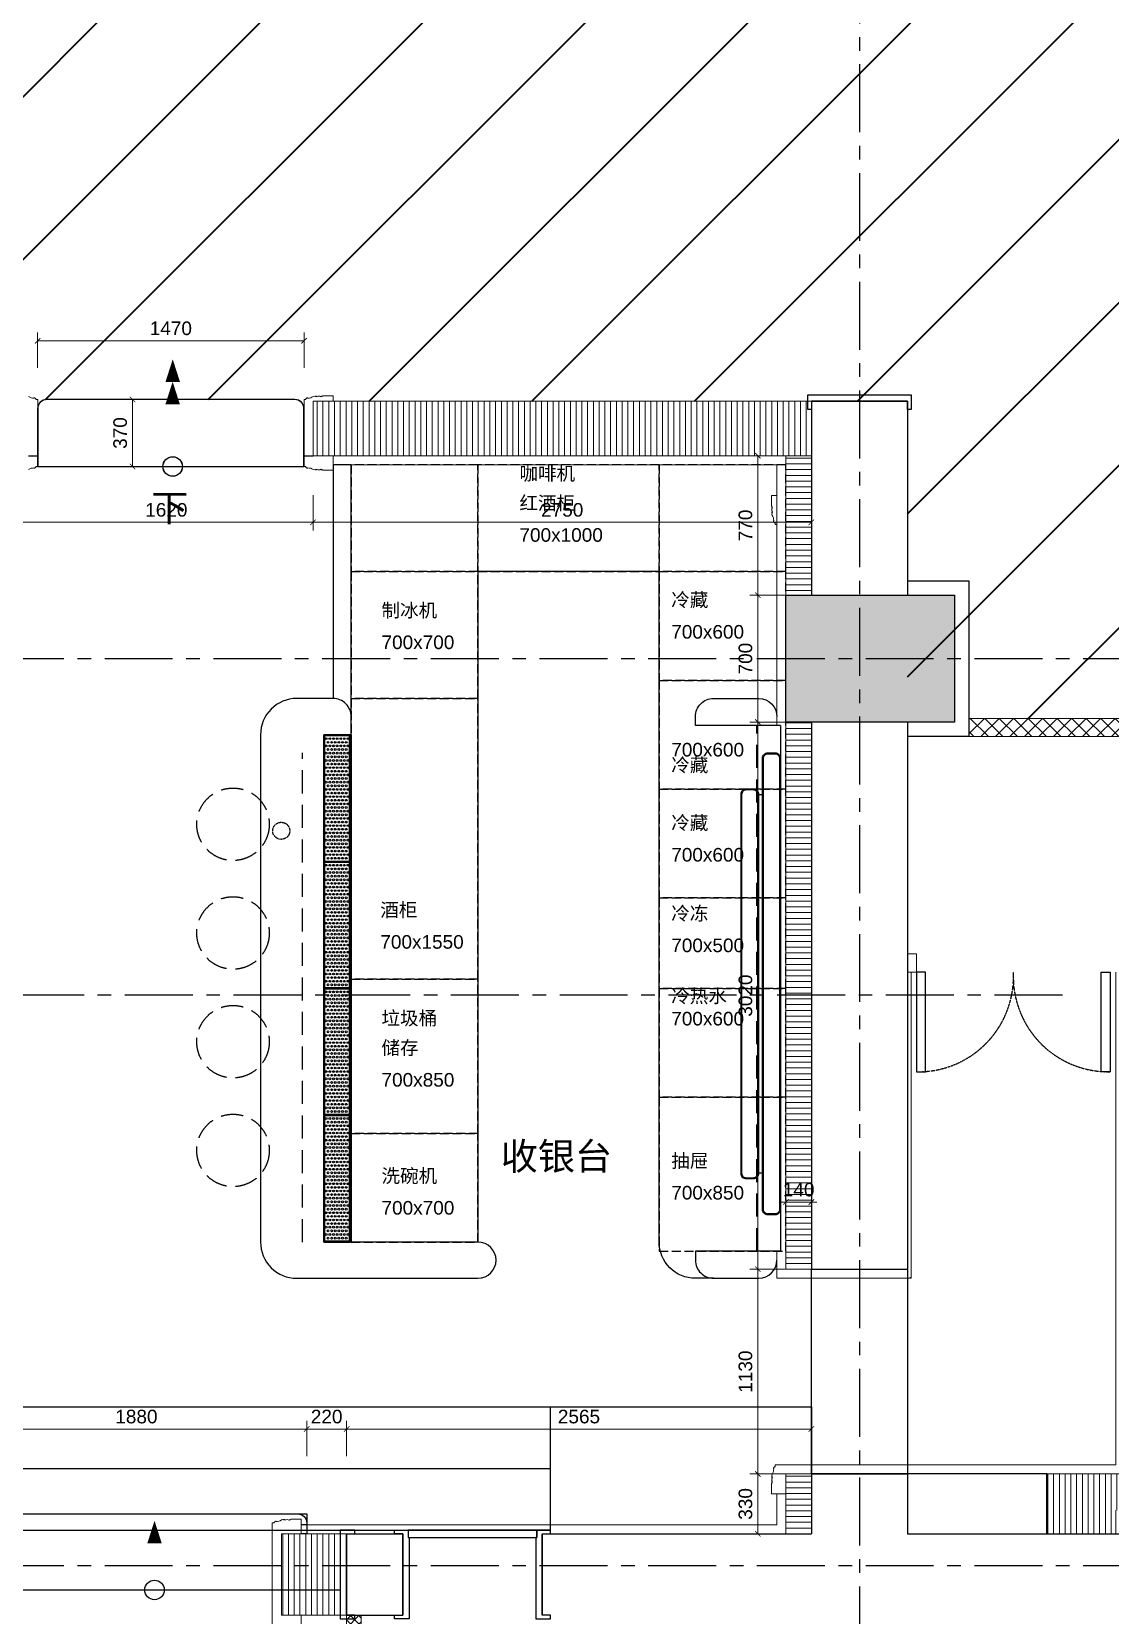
# Model space of a CAD drawing. Header units: millimetres. Extents: x -6033 to 120673, y -4970 to 90533.
# Drawn here: x 61797 to 67750, y 65940 to 74680 of the extents above; entities that cross this region are included whole.
import ezdxf

# ---------------------------------------------------------------- set-up
doc = ezdxf.new("R2010")
doc.units = ezdxf.units.MM
for name, pattern in [('I-AR$0$CENTER', [2, 1.25, -0.25, 0.25, -0.25]), ('I-PLAN$0$ACAD_ISO02W100', [15, 12, -3]), ('I-PLAN$0$CENTER', [2, 1.25, -0.25, 0.25, -0.25]), ('I-PLAN$0$DASH', [0.35, 0.25, -0.1]), ('I-PLAN$0$DASHED', [19.05, 12.7, -6.35]), ('I-PLAN$0$HIDDEN2', [0.1875, 0.125, -0.0625])]:
    doc.linetypes.add(name, pattern=pattern)
doc.layers.get('DefPoints').update_dxf_attribs({"color": 250})
for name, color, linetype in [('0-建-楼梯', 1, 'Continuous'), ('A-stairs', 2, 'Continuous'), ('D-BASE-WALL', 4, 'Continuous'), ('I-AR$0$A-LOL061W1', 252, 'Continuous'), ('I-AR$0$D-BASE-INTWALL', 1, 'Continuous'), ('I-AR$0$D-BASE-WALL', 4, 'Continuous'), ('I-AR$0$I-stairs', 2, 'Continuous'), ('I-AR$0$I—平面—装饰面层线', 4, 'Continuous'), ('I-AR$0$I—平面—装饰面层线a', 4, 'Continuous'), ('I-PLAN$0$0-建-楼梯', 1, 'Continuous'), ('I-PLAN$0$A-stairs', 2, 'Continuous'), ('I-PLAN$0$FURN', 1, 'Continuous'), ('I-PLAN$0$I-GRID', 252, 'I-PLAN$0$CENTER'), ('I-PLAN$0$I-PL-FURN', 1, 'I-PLAN$0$DASH'), ('I-PLAN$0$I-PL-IDS-MILL', 40, 'Continuous'), ('I-PLAN$0$I-PL-LIGHT', 1, 'I-PLAN$0$HIDDEN2'), ('I-PLAN$0$ID-TEXT-HEADING-3', 3, 'Continuous'), ('I-PLAN$0$I—平面—门', 1, 'Continuous'), ('I-PLAN$0$L-ELEV-MARK', 253, 'Continuous'), ('L-ELEV-MARK', 253, 'Continuous')]:
    doc.layers.add(name, color=color, linetype=linetype)
for name, color, linetype, lineweight in [('_ACM-A-ANNO-DIMS', 2, 'Continuous', 18), ('I-AR$0$GZET_COL_GRID_1-200_轴线', 8, 'I-AR$0$CENTER', 25), ('I-AR$0$I-SCOPE', 252, 'Continuous', 35), ('I-PLAN$0$_ACM-A-WALL-HACH', 251, 'Continuous', 9), ('I-PLAN$0$I-PL-WALL-FHINISH', 73, 'Continuous', 13), ('I-PLAN$0$I-WALL', 6, 'Continuous', 13)]:
    doc.layers.add(name, color=color, linetype=linetype, lineweight=lineweight)
doc.styles.add('_ACM-G-NOTES', font='arial.ttf')
doc.styles.add('I-PLAN$0$Arial', font='ARIALUNI.ttf')
doc.dimstyles.new('_ACM-DIM-A_30', dxfattribs={"dimscale": 30, "dimtxt": 2.5, "dimasz": 1, "dimexe": 1.5, "dimexo": 1, "dimgap": 1, "dimtad": 1, "dimdec": 0, "dimrnd": 5, "dimzin": 1, "dimdsep": 46, "dimtxsty": '_ACM-G-NOTES', "dimblk": 'ARCHTICK', "dimcen": 2.5, "dimclrd": 256, "dimclre": 256, "dimclrt": 256, "dimadec": 3, "dimazin": 0, "dimtfac": 1, "dimtdec": 0, "dimtix": 1, "dimtmove": 0, "dimatfit": 3, "dimldrblk": 'DOTSMALL', "dimfxl": 5, "dimfxlon": 1, "dimlwd": 18, "dimlwe": 18, "dimarcsym": 0})

# ---------------------------------------------------------------- blocks, each defined once
blk = doc.blocks.new('I-AR$0$海龙_1211170131')
at = {"layer": 'I-AR$0$GZET_COL_GRID_1-200_轴线', "ltscale": 300}
for p, q in [((66140, 86275), (66140, 59995)), ((-2225, 70995), (116415, 70995)), ((-2225, 65990), (116415, 65990))]:
    blk.add_line(p, q, dxfattribs=at)
blk = doc.blocks.new('*U336')
for points in [[(-1125, 470), (-1170, 470), (-1170, 490), (-1095, 490), (-1095, 450), (-1090, 450), (-1090, 0), (-1170, 0), (-1170, 20), (-1125, 20), (-1125, 470)], [(-355, 470), (-310, 470), (-310, 490), (-385, 490), (-385, 450), (-390, 450), (-390, 0), (-310, 0), (-310, 20), (-355, 20), (-355, 470)]]:
    blk.add_lwpolyline(points)
at = {"color": 1}
blk.add_lwpolyline([(-1095, 450), (-385, 450), (-385, 490), (-1095, 490)], close=True, dxfattribs=at)
blk = doc.blocks.new('I-AR')
at = {"layer": 'I-AR$0$A-LOL061W1'}
blk.add_hatch(color=256, dxfattribs=at).paths.add_polyline_path([(66630, 70870), (66890, 70870), (66890, 71570), (66630, 71570), (66100, 71570), (65960, 71570), (65960, 70870), (66100, 70870)])
at = {"layer": 'I-AR$0$I-SCOPE'}
h = blk.add_hatch(dxfattribs=at)
h.set_pattern_fill('ANSI31', color=256, scale=200)
h.paths.add_polyline_path([(63300, 72640), (66630, 72640), (66630, 70889.4), (90600, 70890), (90600, 66390), (96650, 66390), (96650, 24876.4), (18340, 24876.4), (18340, 66390), (48090, 66390), (48090, 72640), (51400, 72640), (51400, 72649.9), (52869.5, 72649.9), (52869.5, 72640), (55240, 72640), (55240, 72790), (59460, 72790), (59460, 72640), (61830.5, 72640), (61830.5, 72649.9), (63300, 72649.9)], flags=16)
h.paths.add_polyline_path([(7330, 0), (7330, -1770), (11180, -1770), (11180, 0), (18450, 0), (18450, 2900), (27550, 2900), (27550, 18090), (37037.3, 18090), (37037.3, 17350), (96200, 17350), (96200, 18120), (114640, 18120), (114640, 84500), (0, 84500), (0, 0)])
at = {"layer": 'I-AR$0$D-BASE-INTWALL'}
blk.add_lwpolyline([(66630, 71650), (66970, 71650), (66970, 70790), (66630, 70790)], dxfattribs=at)
at = {"layer": 'I-AR$0$D-BASE-WALL'}
for p, q in [((66100, 72640), (66100, 71570)), ((66100, 72640), (66630, 72640)), ((66630, 72640), (66630, 71570)), ((66100, 71570), (66630, 71570)), ((66100, 70870), (66100, 67850)), ((66630, 70870), (66100, 70870)), ((66630, 70870), (66630, 67850)), ((66100, 67850), (66630, 67850)), ((66100, 66720), (66630, 66720)), ((66100, 66720), (66100, 66390)), ((67400, 66720), (66630, 66720)), ((66630, 66720), (66630, 66390)), ((67400, 66390), (67400, 66720)), ((63535, 66390), (63845, 66390)), ((63535, 66390), (63535, 65940)), ((63845, 66390), (63845, 65940)), ((64615, 66390), (66100, 66390)), ((64615, 66390), (64615, 65940)), ((66630, 66390), (96120, 66390)), ((63535, 65940), (63845, 65940))]:
    blk.add_line(p, q, dxfattribs=at)
for points in [[(66100, 70870), (65960, 70870), (65960, 71570), (66100, 71570)], [(66630, 71570), (66890, 71570), (66890, 70870), (66630, 70870)]]:
    blk.add_lwpolyline(points, dxfattribs=at)
at = {"layer": 'I-AR$0$I-stairs'}
for p, q in [((48630, 67090), (66100, 67090)), ((64660, 66390), (64660, 67090)), ((61525, 66750), (64660, 66750)), ((61525, 66410), (64660, 66410)), ((61642.5, 66080), (63500, 66080))]:
    blk.add_line(p, q, dxfattribs=at)
blk.add_lwpolyline([(66100, 67090), (66100, 66720)], dxfattribs=at)
at = {"layer": 'I-AR$0$I—平面—装饰面层线'}
blk.add_lwpolyline([(63535, 66390), (63580, 66390), (63580, 66410), (63500, 66410), (63500, 65920), (63580, 65920), (63580, 65940), (63535, 65940), (63535, 66390)], dxfattribs=at)
at = {"layer": 'I-AR$0$I—平面—装饰面层线a'}
blk.add_lwpolyline([(66100, 72640), (66100, 72595), (66080, 72595), (66080, 72675), (66650, 72675), (66650, 72595), (66630, 72595), (66630, 72640), (66100, 72640)], dxfattribs=at)
at = {"layer": 'I-AR$0$GZET_COL_GRID_1-200_轴线'}
blk.add_blockref('I-AR$0$海龙_1211170131', (225, 225), dxfattribs=at)
at = {"layer": 'I-AR$0$I—平面—装饰面层线a'}
blk.add_blockref('*U336', (64970, 65920), dxfattribs=at)
blk = doc.blocks.new('*U518')
at = {"layer": 'I-PLAN$0$I-PL-WALL-FHINISH'}
for points in [[(0, 50), (0, -30), (57, -30, -0.37825), (61.8, -27, 0.623496), (66.5, -25, 0.284819), (90.4, -25, 0.636149), (97.5, -27, 0.282378), (109.8, -26.5, -0.186128), (138.1, -17.9, 0.824383), (144, -16.9), (146.4, -16.9, -0.262247), (150, -13.9), (150, -9.9), (160, -9.9), (160, 559.9), (150, 559.9), (150, 563.9, -0.262247), (146.4, 566.9), (144, 566.9, 0.824383), (138.1, 567.9, -0.186128), (109.8, 576.5, 0.282378), (97.5, 577, 0.636149), (90.4, 575, 0.284819), (66.5, 575, 0.623496), (61.8, 577, -0.37825), (57, 580), (0, 580), (0, 500)], [(1789.5, 50), (1789.5, -30), (1732.5, -30, 0.37825), (1727.7, -27, -0.623496), (1723, -25, -0.284819), (1699.1, -25, -0.636149), (1692, -27, -0.282378), (1679.7, -26.5, 0.186128), (1651.4, -17.9, -0.824383), (1645.5, -16.9), (1643.1, -16.9, 0.262247), (1639.5, -13.9), (1639.5, -9.9), (1629.5, -9.9), (1629.5, 559.9), (1639.5, 559.9), (1639.5, 563.9, 0.262247), (1643.1, 566.9), (1645.5, 566.9, -0.824383), (1651.4, 567.9, 0.186128), (1679.7, 576.5, -0.282378), (1692, 577, -0.636149), (1699.1, 575, -0.284819), (1723, 575, -0.623496), (1727.7, 577, 0.37825), (1732.5, 580), (1789.5, 580), (1789.5, 500)]]:
    blk.add_lwpolyline(points, format="xyb", dxfattribs=at)
blk = doc.blocks.new('I-PLAN$0$K_68')
at = {"color": 8}
for centre in [(-10, -5), (-10, -25), (-10, -45), (-10, -65), (-10, -85), (10, -15), (10, -35), (10, -55), (10, -75), (-10, -105), (-10, -125), (10, -95), (10, -115)]:
    blk.add_circle(centre, 5, dxfattribs=at)
blk = doc.blocks.new('I-PLAN$0$K_69')
for p in [(-320, 0), (-280, 0), (-240, 0), (-200, 0), (-160, 0), (-120, 0), (-80, 0), (-40, 0), (0, 0), (40, 0), (80, 0), (120, 0), (160, 0), (200, 0), (240, 0), (280, 0), (320, 0)]:
    blk.add_blockref('I-PLAN$0$K_68', p)
blk = doc.blocks.new('I-PLAN')
at = {"layer": 'I-PLAN$0$_ACM-A-WALL-HACH'}
h = blk.add_hatch(dxfattribs=at)
h.set_pattern_fill('ANSI31', color=256, scale=10, angle=45)
h.paths.add_polyline_path([(66100, 72340), (63350, 72340), (63350, 72640), (66100, 72640)])
h = blk.add_hatch(dxfattribs=at)
h.set_pattern_fill('ANSI31', color=256, scale=10, angle=135)
h.paths.add_polyline_path([(65960, 71570), (66100, 71570), (66100, 72340), (65960, 72340)])
h = blk.add_hatch(dxfattribs=at)
h.set_pattern_fill('多孔材料', color=256, scale=20, pattern_type=2)
h.set_pattern_definition([(45, (136296.48, -6509.47), (-40.00004, 40.00004), []), (135, (136296.48, -6509.47), (-40.00004, -40.00004), [])])
h.paths.add_polyline_path([(85280, 70890), (85280, 70790), (66970, 70790), (66970, 70890)])
h = blk.add_hatch(dxfattribs=at)
h.set_pattern_fill('ANSI31', color=256, scale=10, angle=45)
h.paths.add_polyline_path([(88260, 70790), (88260, 70890), (88030, 70890), (88030, 70790), (88230, 70790)], flags=17)
h.paths.add_polyline_path([(79671.5, 69390), (78155, 69390), (78155, 68990), (77955, 68990), (77955, 69590), (79671.5, 69590)], flags=17)
h.paths.add_polyline_path([(80271.5, 69390), (80271.5, 69590), (80780, 69590), (80780, 68990), (80580, 68990), (80580, 69390)], flags=17)
h.paths.add_polyline_path([(74580, 69590), (73930, 69590), (73930, 69390), (74580, 69390)])
h.paths.add_polyline_path([(68780, 69590), (69430, 69590), (69430, 69390), (68780, 69390)])
h.paths.add_polyline_path([(87280, 66490), (87480, 66490), (87480, 66390), (87280, 66390)])
h.paths.add_polyline_path([(82180, 68990), (82180, 69390), (84230, 69390), (84230, 66490), (84430, 66490), (84430, 69390), (85280, 69390), (85280, 69590), (81980, 69590), (81980, 68990)])
h.paths.add_polyline_path([(87480, 67390), (87480, 69390), (88280, 69390), (88280, 69590), (88080, 69590), (86480, 69590), (86480, 69390), (87280, 69390), (87280, 67390)], flags=17)
h.paths.add_polyline_path([(72130, 68170), (72130, 66490), (72330, 66490), (72330, 67870), (73130, 67870), (73130, 68070), (72330, 68070), (72330, 68170)])
h.paths.add_polyline_path([(71230, 68170), (71230, 66390), (71030, 66390), (71030, 67870), (70230, 67870), (70230, 68070), (71030, 68070), (71030, 68170)])
h.paths.add_polyline_path([(72130, 69070), (72330, 69070), (72330, 69390), (73030, 69390), (73030, 69590), (72130, 69590)])
h.paths.add_polyline_path([(71230, 69070), (71030, 69070), (71030, 69390), (70330, 69390), (70330, 69590), (71230, 69590)])
h.paths.add_polyline_path([(67800, 69490), (67830, 69490), (67830, 69590), (67800, 69590)], flags=17)
h.paths.add_polyline_path([(76755, 69590), (75180, 69590), (75180, 69390), (75330, 69390), (75330, 66390), (75530, 66390), (75530, 69390), (76555, 69390), (76555, 68990), (76755, 68990)])
h.paths.add_polyline_path([(68180, 69590), (68180, 69390), (68030, 69390), (68030, 66520), (67780, 66520), (67780, 66390), (67400, 66390), (67400, 66720), (67830, 66720), (67830, 69590)])
edge = h.paths.add_edge_path()
edge.add_line((89860, 70890), (88860, 70890))
edge.add_line((75530, 66520), (84230, 66520))
edge.add_line((75530, 66720), (84230, 66720))
h = blk.add_hatch(dxfattribs=at)
h.set_pattern_fill('ANSI31', color=256, scale=10, angle=135)
h.paths.add_polyline_path([(65960, 70870), (66100, 70870), (66100, 67850), (65960, 67850)])
h = blk.add_hatch(dxfattribs=at)
h.set_pattern_fill('ANSI31', color=256, scale=10, angle=135)
h.set_pattern_definition([(180, (0, -1460), (-4e-15, -31.75), [])])
h.paths.add_polyline_path([(65960, 66720), (66100, 66720), (66100, 66390), (65960, 66390)])
h = blk.add_hatch(dxfattribs=at)
h.set_pattern_fill('ANSI31', color=256, scale=10, angle=45)
h.paths.add_polyline_path([(63535, 66390), (63175, 66390), (63175, 65940), (63535, 65940)])
h = blk.add_hatch(dxfattribs=at)
h.set_pattern_fill('ANSI37', color=256, scale=10)
h.paths.add_polyline_path([(63615, 63340), (63535, 63340), (63535, 65940), (63615, 65940)])
at = {"layer": 'I-PLAN$0$0-建-楼梯'}
for points in [[(62575.5, 72280.1, 0, 0, 0), (62575.5, 72871.9, 0, 80, 0), (62575.5, 72747.2, 0, 0, 0)], [(62475, 66080, 0, 0, 0), (62475, 66461.8, 0, 80, 0), (62475, 66337.1, 0, 0, 0)]]:
    blk.add_lwpolyline(points, format="xyseb", dxfattribs=at)
at = {"layer": 'I-PLAN$0$A-stairs'}
for points in [[(63300, 72280.1), (63300, 72599.9, 0.414214), (63250, 72649.9), (61880.5, 72649.9, 0.414214), (61830.5, 72599.9), (61830.5, 72280.1)], [(61495.5, 66440), (61465.5, 66440), (61465.5, 66450, -0.414214), (61515.5, 66500), (63265, 66500, -0.414214), (63315, 66450), (63315, 66440), (63285, 66440)]]:
    blk.add_lwpolyline(points, format="xyb", dxfattribs=at)
for points in [[(61830.5, 72280.1), (63300, 72280.1)], [(61655.5, 66080), (63125, 66080)]]:
    blk.add_lwpolyline(points, dxfattribs=at)
at = {"layer": 'I-PLAN$0$I-GRID', "ltscale": 300}
blk.add_lwpolyline([(47311.1, 69365), (67518.9, 69365)], dxfattribs=at)
at = {"layer": 'I-PLAN$0$I-PL-FURN', "ltscale": 500}
for centre in [(62908.2, 70305.7), (62908.2, 69705.7), (62908.2, 69105.7), (62908.2, 68505.7)]:
    blk.add_circle(centre, 200, dxfattribs=at)
at = {"layer": 'I-PLAN$0$I-PL-IDS-MILL'}
for points in [[(63560, 70900), (63560, 72290), (63460, 72290), (63460, 71000)], [(65930, 70850), (65930, 67950)]]:
    blk.add_lwpolyline(points, dxfattribs=at)
at = {"layer": 'I-PLAN$0$I-PL-IDS-MILL', "color": 8, "linetype": 'I-PLAN$0$DASH', "ltscale": 200}
for points in [[(63560, 71700), (64260, 71700), (64260, 72289.9), (63560, 72289.9)], [(64260, 71700), (65260, 71700), (65260, 72289.9), (64260, 72289.9)], [(65260, 71700), (65960, 71700), (65960, 72289.9), (65260, 72289.9)], [(63560, 71000), (64260, 71000), (64260, 71700), (63560, 71700)], [(65260, 71100), (65960, 71100), (65960, 71700), (65260, 71700)], [(65260, 70500), (65960, 70500), (65960, 71100), (65260, 71100)], [(63560, 69450), (64260, 69450), (64260, 71000), (63560, 71000)], [(65260, 69900), (65960, 69900), (65960, 70500), (65260, 70500)], [(65260, 69400), (65960, 69400), (65960, 69900), (65260, 69900)], [(63560, 68600), (64260, 68600), (64260, 69450), (63560, 69450)], [(65260, 68800), (65960, 68800), (65960, 69400), (65260, 69400)], [(65960, 67950), (65960, 68800), (65260, 68800), (65260, 67950)], [(63560, 68000), (64260, 68000), (64260, 68600), (63560, 68600)]]:
    blk.add_lwpolyline(points, close=True, dxfattribs=at)
at = {"layer": 'I-PLAN$0$I-PL-IDS-MILL'}
for points in [[(65560, 67800), (65460, 67800, -0.414214), (65260, 68000), (65260, 71700), (64260, 71700), (64260, 68000), (63410, 68000), (63410, 70800), (63560, 70800), (63560, 70900, 0.414214), (63460, 71000), (63260, 71000, 0.414214), (63060, 70800), (63060, 68000, 0.414214), (63260, 67800), (63560, 67800), (64260, 67800, 1), (64260, 68000)], [(65930, 70850), (65460, 70850), (65460, 70900, -0.414214), (65560, 71000), (65810, 71000, -0.414213), (65910, 70900)], [(65930, 67950), (65930, 67950), (65460, 67950), (65460, 67900, 0.414214), (65560, 67800), (65810, 67800, 0.414213), (65910, 67900)]]:
    blk.add_lwpolyline(points, format="xyb", dxfattribs=at)
for points in [[(63555, 68000), (63555, 70800), (63410, 70800), (63410, 68000)], [(63415, 70101.2), (63415, 70795), (63550, 70795), (63550, 70101.2)], [(63560, 70800), (63560, 68000), (63555, 68000), (63555, 70800)], [(65810, 68380), (65810, 70470), (65830, 70470), (65830, 68380)], [(63550, 70096.2), (63550, 69402.5), (63415, 69402.5), (63415, 70096.2)], [(63415, 68703.7), (63415, 69397.5), (63550, 69397.5), (63550, 68703.7)], [(63550, 68698.7), (63550, 68005), (63415, 68005), (63415, 68698.7)]]:
    blk.add_lwpolyline(points, close=True, dxfattribs=at)
for points in [[(65830, 68180), (65830, 70670, -0.414214), (65860, 70700), (65900, 70700, -0.414214), (65930, 70670), (65930, 68180, -0.414214), (65900, 68150), (65860, 68150, -0.414214)], [(65835, 68180), (65835, 70670, -0.414214), (65860, 70695), (65900, 70695, -0.414214), (65925, 70670), (65925, 68180, -0.414214), (65900, 68155), (65860, 68155, -0.414214)], [(65710, 70470), (65710, 68380, 0.414214), (65740, 68350), (65780, 68350, 0.414214), (65810, 68380), (65810, 70470, 0.414214), (65780, 70500), (65740, 70500, 0.414214)], [(65715, 70470), (65715, 68380, 0.414214), (65740, 68355), (65780, 68355, 0.414214), (65805, 68380), (65805, 70470, 0.414214), (65780, 70495), (65740, 70495, 0.414214)]]:
    blk.add_lwpolyline(points, format="xyb", close=True, dxfattribs=at)
at = {"layer": 'I-PLAN$0$I-PL-LIGHT', "linetype": 'I-PLAN$0$DASHED', "ltscale": 10}
for p, q in [((65798.7, 67950), (65798.7, 70850)), ((63291.1, 68000), (63291.1, 70700))]:
    blk.add_line(p, q, dxfattribs=at)
at = {"layer": 'I-PLAN$0$I-PL-LIGHT'}
blk.add_circle((63174.3, 70269.7), 47.1, dxfattribs=at)
at = {"layer": 'I-PLAN$0$I-PL-WALL-FHINISH'}
blk.add_line((65910, 72290), (63460, 72290), dxfattribs=at)
for points in [[(61780.3, 72263.5, -0.186128), (61808.6, 72272.1, 0.824383), (61814.5, 72273.1), (61816.9, 72273.1, -0.262247), (61820.5, 72276.1), (61820.5, 72280.1), (61830.5, 72280.1), (61830.5, 72649.9), (61820.5, 72649.9), (61820.5, 72653.9, -0.262247), (61816.9, 72656.9), (61814.5, 72656.9, 0.824383), (61808.6, 72657.9, -0.186128), (61780.3, 72666.5, 0.282378)], [(63460, 72340), (63460, 72260), (63403, 72260, 0.37825), (63398.2, 72263, -0.623496), (63393.5, 72265, -0.284819), (63369.6, 72265, -0.636149), (63362.5, 72263, -0.282378), (63350.2, 72263.5, 0.186128), (63321.9, 72272.1, -0.824383), (63316, 72273.1), (63313.6, 72273.1, 0.262247), (63310, 72276.1), (63310, 72280.1), (63300, 72280.1), (63300, 72649.9), (63310, 72649.9), (63310, 72653.9, 0.262247), (63313.6, 72656.9), (63316, 72656.9, -0.824383), (63321.9, 72657.9, 0.186128), (63350.2, 72666.5, -0.282378), (63362.5, 72667, -0.636149), (63369.6, 72665, -0.284819), (63393.5, 72665, -0.623496), (63398.2, 72667, 0.37825), (63403, 72670), (63460, 72670), (63460, 72640)], [(65910, 72120), (65880, 72120), (65880, 72063, -0.37825), (65883, 72058.2, 0.623496), (65885, 72053.5, 0.284819), (65885, 72029.6, 0.636149), (65883, 72022.5, 0.282378), (65883.5, 72010.2, -0.186128), (65892.1, 71981.9, 0.824383), (65893.1, 71976), (65893.1, 71973.6, -0.262247), (65896.1, 71970), (65900.1, 71970), (65900.1, 71960), (65910, 71960)], [(67780, 69490), (67780, 66770), (65900.1, 66770), (65900.1, 66760), (65896.1, 66760, -0.262247), (65893.1, 66756.4), (65893.1, 66754, 0.824383), (65892.1, 66748.1, -0.186128), (65883.5, 66719.8, 0.282378), (65883, 66707.5, 0.636149), (65885, 66700.4, 0.284819), (65885, 66676.5, 0.623496), (65883, 66671.8, -0.37825), (65880, 66667), (65880, 66610), (65960, 66610)]]:
    blk.add_lwpolyline(points, format="xyb", dxfattribs=at)
for points in [[(65910, 72290), (65910, 70850), (65930, 70850), (65930, 67950), (65910, 67950), (65910, 67800)], [(66650, 69490), (66650, 67800), (65910, 67800)], [(63285, 66440), (65910, 66440), (65910, 66610)]]:
    blk.add_lwpolyline(points, dxfattribs=at)
for points in [[(66630, 69590), (66680, 69590), (66680, 69490), (66630, 69490)], [(66645, 67800), (66650, 67800), (66650, 67805), (66645, 67805)]]:
    blk.add_lwpolyline(points, close=True, dxfattribs=at)
at = {"layer": 'I-PLAN$0$I-WALL'}
for points in [[(66100, 72340), (63350, 72340), (63350, 72640), (66100, 72640)], [(65960, 71570), (66100, 71570), (66100, 72340), (65960, 72340)], [(65960, 70870), (66100, 70870), (66100, 67850), (65960, 67850)], [(65960, 66720), (66100, 66720), (66100, 66390), (65960, 66390)], [(63535, 66390), (63175, 66390), (63175, 65940), (63535, 65940)], [(63615, 63340), (63535, 63340), (63535, 65940), (63615, 65940)]]:
    blk.add_lwpolyline(points, close=True, dxfattribs=at)
for points in [[(85280, 70890), (85280, 70790), (66970, 70790), (66970, 70890), (85280, 70890)], [(67780, 66520), (67780, 66390), (67400, 66390), (67400, 66720), (67830, 66720), (67830, 69590), (68180, 69590)]]:
    blk.add_lwpolyline(points, dxfattribs=at)
at = {"layer": 'I-PLAN$0$I-WALL', "color": 8, "linetype": 'I-PLAN$0$DASH', "ltscale": 400}
blk.add_lwpolyline([(66100, 67850), (66630, 67850), (66630, 66720), (66100, 66720)], close=True, dxfattribs=at)
at = {"layer": 'I-PLAN$0$I—平面—门'}
for points in [[(66680, 68940), (66730, 68940), (66730, 69490), (66680, 69490)], [(67750, 68940), (67700, 68940), (67700, 69490), (67750, 69490)]]:
    blk.add_lwpolyline(points, close=True, dxfattribs=at)
at = {"layer": 'I-PLAN$0$I—平面—门', "color": 252, "linetype": 'I-PLAN$0$DASH', "ltscale": 5}
for centre, start, end in [((66690.3, 69465.2), 268.88045, 2.70366), ((67739.7, 69465.2), 177.29634, 271.11955)]:
    blk.add_arc(centre, 525.3, start, end, dxfattribs=at)
at = {"layer": 'I-PLAN$0$L-ELEV-MARK'}
for centre in [(62575.5, 72280.1), (62475, 66080)]:
    blk.add_circle(centre, 53.9, dxfattribs=at)
at = {"layer": 'I-PLAN$0$I-PL-IDS-MILL', "rotation": 270}
for p in [(63547.5, 70448.1), (63547.5, 69749.4), (63547.5, 69050.6), (63547.5, 68351.9)]:
    blk.add_blockref('I-PLAN$0$K_69', p, dxfattribs=at)
at = {"layer": 'I-PLAN$0$I-PL-WALL-FHINISH', "xscale": -1}
blk.add_blockref('*U518', (63285, 65890), dxfattribs=at)
at = {"layer": 'I-PLAN$0$FURN', "linetype": 'I-PLAN$0$ACAD_ISO02W100', "char_height": 75, "attachment_point": 1, "style": 'I-PLAN$0$Arial'}
for s, insert in [('{\\fArial Unicode MS|b0|i0|c134|p34;咖啡机}', (64489, 72278.8)), ('{\\fArial Unicode MS|b0|i0|c134|p34;红酒柜}', (64489, 72116.3)), ('{\\fArial Unicode MS|b0|i0|c134|p34;700x1000}', (64489, 71939.9)), ('{\\fArial Unicode MS|b0|i0|c134|p34;冷藏}', (65326.7, 71581.8)), ('{\\fArial Unicode MS|b0|i0|c134|p34;制冰机}', (63727.7, 71524)), ('{\\fArial Unicode MS|b0|i0|c134|p34;700x600}', (65326.7, 71405.4)), ('{\\fArial Unicode MS|b0|i0|c134|p34;700x700}', (63727.7, 71347.6)), ('{\\fArial Unicode MS|b0|i0|c134|p34;700x600}', (65326.7, 70754.9)), ('{\\fArial Unicode MS|b0|i0|c134|p34;冷藏}', (65326.7, 70670.3)), ('{\\fArial Unicode MS|b0|i0|c134|p34;冷藏}', (65326.7, 70351.4)), ('{\\fArial Unicode MS|b0|i0|c134|p34;700x600}', (65326.7, 70175)), ('{\\fArial Unicode MS|b0|i0|c134|p34;酒柜}', (63721.1, 69870.6)), ('{\\fArial Unicode MS|b0|i0|c134|p34;冷冻}', (65326.7, 69851.4)), ('{\\fArial Unicode MS|b0|i0|c134|p34;700x1550}', (63721.1, 69694.1)), ('{\\fArial Unicode MS|b0|i0|c134|p34;700x500}', (65326.7, 69675)), ('{\\fArial Unicode MS|b0|i0|c134|p34;冷热水}', (65326.7, 69395.7)), ('{\\fArial Unicode MS|b0|i0|c134|p34;垃圾桶}', (63727.7, 69273.4)), ('{\\fArial Unicode MS|b0|i0|c134|p34;700x600}', (65326.7, 69270.5)), ('{\\fArial Unicode MS|b0|i0|c134|p34;储存}', (63727.7, 69109.4)), ('{\\fArial Unicode MS|b0|i0|c134|p34;700x850}', (63727.7, 68933)), ('{\\fArial Unicode MS|b0|i0|c134|p34;抽屉}', (65326.7, 68486.4)), ('{\\fArial Unicode MS|b0|i0|c134|p34;洗碗机}', (63727.7, 68403.1)), ('700x850', (65326.7, 68309.9)), ('{\\fArial Unicode MS|b0|i0|c134|p34;700x700}', (63727.7, 68226.6))]:
    blk.add_mtext_dynamic_manual_height_columns(s, width=151170.167, gutter_width=500, heights=[109.5], dxfattribs=dict(at, insert=insert))
at = {"layer": 'I-PLAN$0$ID-TEXT-HEADING-3', "style": 'I-PLAN$0$Arial'}
blk.add_text('下', height=150, dxfattribs=at).set_placement((62457.1, 71977.7))
at = {"layer": 'I-PLAN$0$ID-TEXT-HEADING-3', "insert": (64386.2, 68548.6), "char_height": 150, "attachment_point": 1, "style": 'I-PLAN$0$Arial'}
blk.add_mtext_dynamic_manual_height_columns('{\\fArial Unicode MS|b0|i0|c134|p34;收银台}', width=151170.167, gutter_width=500, heights=[109.5], dxfattribs=at)
blk = doc.blocks.new('_ArchTick')
at = {"color": 2, "linetype": 'ByBlock', "const_width": 0.15}
blk.add_lwpolyline([(-0.5, -0.5), (0.5, 0.5)], dxfattribs=at)
blk = doc.blocks.new('*D113')
at = {"layer": '_ACM-A-ANNO-DIMS', "lineweight": 18, "transparency": 16777216}
for p, q in [((61435, 66818.2), (61435, 67013.2)), ((61435, 66968.2), (63315, 66968.2)), ((63315, 66818.2), (63315, 67013.2))]:
    blk.add_line(p, q, dxfattribs=at)
at = {"layer": 'DefPoints', "color": 0, "transparency": 16777216}
for p in [(63315, 66968.2), (61435, 66390), (63315, 66390)]:
    blk.add_point(p, dxfattribs=at)
at = {"layer": '_ACM-A-ANNO-DIMS', "lineweight": 18, "transparency": 16777216, "xscale": 30, "yscale": 30, "zscale": 30, "rotation": 180}
blk.add_blockref('_ArchTick', (61435, 66968.2), dxfattribs=at)
at = {"layer": '_ACM-A-ANNO-DIMS', "lineweight": 18, "transparency": 16777216, "xscale": 30, "yscale": 30, "zscale": 30}
blk.add_blockref('_ArchTick', (63315, 66968.2), dxfattribs=at)
at = {"layer": '_ACM-A-ANNO-DIMS', "transparency": 16777216, "insert": (62375, 67036.5), "char_height": 75, "attachment_point": 5, "style": '_ACM-G-NOTES'}
blk.add_mtext('1880', dxfattribs=at)
blk = doc.blocks.new('_DotSmall')
at = {"color": 0, "linetype": 'ByBlock', "const_width": 0.5}
blk.add_lwpolyline([(-0.0625, 0, 1), (0.0625, 0, 1)], format="xyb", close=True, dxfattribs=at)
blk = doc.blocks.new('*D114')
at = {"layer": '_ACM-A-ANNO-DIMS', "lineweight": 18, "transparency": 16777216}
for p, q in [((63315, 66968.2), (63285, 66968.2)), ((63315, 66818.2), (63315, 67013.2)), ((63315, 66968.2), (63535, 66968.2)), ((63535, 66818.2), (63535, 67013.2)), ((63535, 66968.2), (63565, 66968.2))]:
    blk.add_line(p, q, dxfattribs=at)
at = {"layer": 'DefPoints', "color": 0, "transparency": 16777216}
for p in [(63535, 66968.2), (63315, 66390), (63535, 66390)]:
    blk.add_point(p, dxfattribs=at)
at = {"layer": '_ACM-A-ANNO-DIMS', "lineweight": 18, "transparency": 16777216, "xscale": 30, "yscale": 30, "zscale": 30}
blk.add_blockref('_ArchTick', (63315, 66968.2), dxfattribs=at)
at = {"layer": '_ACM-A-ANNO-DIMS', "lineweight": 18, "transparency": 16777216, "xscale": 30, "yscale": 30, "zscale": 30, "rotation": 180}
blk.add_blockref('_ArchTick', (63535, 66968.2), dxfattribs=at)
at = {"layer": '_ACM-A-ANNO-DIMS', "transparency": 16777216, "insert": (63425, 67036.5), "char_height": 75, "attachment_point": 5, "style": '_ACM-G-NOTES'}
blk.add_mtext('220', dxfattribs=at)
blk = doc.blocks.new('*D116')
at = {"layer": '_ACM-A-ANNO-DIMS', "lineweight": 18, "transparency": 16777216}
for p, q in [((63535, 66818.2), (63535, 67013.2)), ((63535, 66968.2), (66100, 66968.2)), ((66100, 66818.2), (66100, 67013.2))]:
    blk.add_line(p, q, dxfattribs=at)
at = {"layer": 'DefPoints', "color": 0, "transparency": 16777216}
for p in [(66100, 66968.2), (63535, 66390), (66100, 66390)]:
    blk.add_point(p, dxfattribs=at)
at = {"layer": '_ACM-A-ANNO-DIMS', "lineweight": 18, "transparency": 16777216, "xscale": 30, "yscale": 30, "zscale": 30, "rotation": 180}
blk.add_blockref('_ArchTick', (63535, 66968.2), dxfattribs=at)
at = {"layer": '_ACM-A-ANNO-DIMS', "lineweight": 18, "transparency": 16777216, "xscale": 30, "yscale": 30, "zscale": 30}
blk.add_blockref('_ArchTick', (66100, 66968.2), dxfattribs=at)
at = {"layer": '_ACM-A-ANNO-DIMS', "transparency": 16777216, "insert": (64817.5, 67036.5), "char_height": 75, "attachment_point": 5, "style": '_ACM-G-NOTES'}
blk.add_mtext('2565', dxfattribs=at)
blk = doc.blocks.new('*D118')
at = {"layer": '_ACM-A-ANNO-DIMS', "lineweight": 18, "transparency": 16777216}
for p, q in [((65954.7, 66720), (65759.7, 66720)), ((65804.7, 66390), (65804.7, 66720)), ((65954.7, 66390), (65759.7, 66390))]:
    blk.add_line(p, q, dxfattribs=at)
at = {"layer": 'DefPoints', "color": 0, "transparency": 16777216}
for p in [(65804.7, 66720), (66100, 66720), (66100, 66390)]:
    blk.add_point(p, dxfattribs=at)
at = {"layer": '_ACM-A-ANNO-DIMS', "lineweight": 18, "transparency": 16777216, "xscale": 30, "yscale": 30, "zscale": 30}
for p, rotation in [((65804.7, 66720), 90), ((65804.7, 66390), 270)]:
    blk.add_blockref('_ArchTick', p, dxfattribs=dict(at, rotation=rotation))
at = {"layer": '_ACM-A-ANNO-DIMS', "transparency": 16777216, "insert": (65736.4, 66555), "char_height": 75, "attachment_point": 5, "rotation": 90, "style": '_ACM-G-NOTES'}
blk.add_mtext('330', dxfattribs=at)
blk = doc.blocks.new('*D119')
at = {"layer": '_ACM-A-ANNO-DIMS', "lineweight": 18, "transparency": 16777216}
for p, q in [((65954.7, 67850), (65759.7, 67850)), ((65804.7, 66720), (65804.7, 67850)), ((65954.7, 66720), (65759.7, 66720))]:
    blk.add_line(p, q, dxfattribs=at)
at = {"layer": 'DefPoints', "color": 0, "transparency": 16777216}
for p in [(65804.7, 67850), (66100, 67850), (66100, 66720)]:
    blk.add_point(p, dxfattribs=at)
at = {"layer": '_ACM-A-ANNO-DIMS', "lineweight": 18, "transparency": 16777216, "xscale": 30, "yscale": 30, "zscale": 30}
for p, rotation in [((65804.7, 67850), 90), ((65804.7, 66720), 270)]:
    blk.add_blockref('_ArchTick', p, dxfattribs=dict(at, rotation=rotation))
at = {"layer": '_ACM-A-ANNO-DIMS', "transparency": 16777216, "insert": (65736.4, 67285), "char_height": 75, "attachment_point": 5, "rotation": 90, "style": '_ACM-G-NOTES'}
blk.add_mtext('1130', dxfattribs=at)
blk = doc.blocks.new('*D120')
at = {"layer": '_ACM-A-ANNO-DIMS', "lineweight": 18, "transparency": 16777216}
for p, q in [((63350, 72122.2), (63350, 71927.2)), ((66100, 72122.2), (66100, 71927.2)), ((66100, 71972.2), (63350, 71972.2))]:
    blk.add_line(p, q, dxfattribs=at)
at = {"layer": 'DefPoints', "color": 0, "transparency": 16777216}
for p in [(63350, 72340), (66100, 72340), (63350, 71972.2)]:
    blk.add_point(p, dxfattribs=at)
at = {"layer": '_ACM-A-ANNO-DIMS', "lineweight": 18, "transparency": 16777216, "xscale": 30, "yscale": 30, "zscale": 30, "rotation": 180}
blk.add_blockref('_ArchTick', (63350, 71972.2), dxfattribs=at)
at = {"layer": '_ACM-A-ANNO-DIMS', "lineweight": 18, "transparency": 16777216, "xscale": 30, "yscale": 30, "zscale": 30}
blk.add_blockref('_ArchTick', (66100, 71972.2), dxfattribs=at)
at = {"layer": '_ACM-A-ANNO-DIMS', "transparency": 16777216, "insert": (64725, 72040.5), "char_height": 75, "attachment_point": 5, "style": '_ACM-G-NOTES'}
blk.add_mtext('2750', dxfattribs=at)
blk = doc.blocks.new('*D121')
at = {"layer": '_ACM-A-ANNO-DIMS', "lineweight": 18, "transparency": 16777216}
for p, q in [((61730, 72122.2), (61730, 71927.2)), ((63350, 72122.2), (63350, 71927.2)), ((63350, 71972.2), (61730, 71972.2))]:
    blk.add_line(p, q, dxfattribs=at)
at = {"layer": 'DefPoints', "color": 0, "transparency": 16777216}
for p in [(61730, 72340), (63350, 72340), (61730, 71972.2)]:
    blk.add_point(p, dxfattribs=at)
at = {"layer": '_ACM-A-ANNO-DIMS', "lineweight": 18, "transparency": 16777216, "xscale": 30, "yscale": 30, "zscale": 30, "rotation": 180}
blk.add_blockref('_ArchTick', (61730, 71972.2), dxfattribs=at)
at = {"layer": '_ACM-A-ANNO-DIMS', "lineweight": 18, "transparency": 16777216, "xscale": 30, "yscale": 30, "zscale": 30}
blk.add_blockref('_ArchTick', (63350, 71972.2), dxfattribs=at)
at = {"layer": '_ACM-A-ANNO-DIMS', "transparency": 16777216, "insert": (62540, 72040.5), "char_height": 75, "attachment_point": 5, "style": '_ACM-G-NOTES'}
blk.add_mtext('1620', dxfattribs=at)
blk = doc.blocks.new('*D128')
at = {"layer": '_ACM-A-ANNO-DIMS', "lineweight": 18, "transparency": 16777216}
for p, q in [((65954.7, 70870), (65759.7, 70870)), ((65804.7, 67850), (65804.7, 70870)), ((65954.7, 67850), (65759.7, 67850))]:
    blk.add_line(p, q, dxfattribs=at)
at = {"layer": 'DefPoints', "color": 0, "transparency": 16777216}
for p in [(65804.7, 70870), (66100, 70870), (66100, 67850)]:
    blk.add_point(p, dxfattribs=at)
at = {"layer": '_ACM-A-ANNO-DIMS', "lineweight": 18, "transparency": 16777216, "xscale": 30, "yscale": 30, "zscale": 30}
for p, rotation in [((65804.7, 70870), 90), ((65804.7, 67850), 270)]:
    blk.add_blockref('_ArchTick', p, dxfattribs=dict(at, rotation=rotation))
at = {"layer": '_ACM-A-ANNO-DIMS', "transparency": 16777216, "insert": (65736.4, 69360), "char_height": 75, "attachment_point": 5, "rotation": 90, "style": '_ACM-G-NOTES'}
blk.add_mtext('3020', dxfattribs=at)
blk = doc.blocks.new('*D129')
at = {"layer": '_ACM-A-ANNO-DIMS', "lineweight": 18, "transparency": 16777216}
for p, q in [((65954.7, 71570), (65759.7, 71570)), ((65804.7, 70870), (65804.7, 71570)), ((65954.7, 70870), (65759.7, 70870))]:
    blk.add_line(p, q, dxfattribs=at)
at = {"layer": 'DefPoints', "color": 0, "transparency": 16777216}
for p in [(65804.7, 71570), (66100, 71570), (66100, 70870)]:
    blk.add_point(p, dxfattribs=at)
at = {"layer": '_ACM-A-ANNO-DIMS', "lineweight": 18, "transparency": 16777216, "xscale": 30, "yscale": 30, "zscale": 30}
for p, rotation in [((65804.7, 71570), 90), ((65804.7, 70870), 270)]:
    blk.add_blockref('_ArchTick', p, dxfattribs=dict(at, rotation=rotation))
at = {"layer": '_ACM-A-ANNO-DIMS', "transparency": 16777216, "insert": (65736.4, 71220), "char_height": 75, "attachment_point": 5, "rotation": 90, "style": '_ACM-G-NOTES'}
blk.add_mtext('700', dxfattribs=at)
blk = doc.blocks.new('*D130')
at = {"layer": '_ACM-A-ANNO-DIMS', "lineweight": 18, "transparency": 16777216}
for p, q in [((65954.7, 72340), (65759.7, 72340)), ((65804.7, 71570), (65804.7, 72340)), ((65954.7, 71570), (65759.7, 71570))]:
    blk.add_line(p, q, dxfattribs=at)
at = {"layer": 'DefPoints', "color": 0, "transparency": 16777216}
for p in [(65804.7, 72340), (66100, 72340), (66100, 71570)]:
    blk.add_point(p, dxfattribs=at)
at = {"layer": '_ACM-A-ANNO-DIMS', "lineweight": 18, "transparency": 16777216, "xscale": 30, "yscale": 30, "zscale": 30}
for p, rotation in [((65804.7, 72340), 90), ((65804.7, 71570), 270)]:
    blk.add_blockref('_ArchTick', p, dxfattribs=dict(at, rotation=rotation))
at = {"layer": '_ACM-A-ANNO-DIMS', "transparency": 16777216, "insert": (65736.4, 71955), "char_height": 75, "attachment_point": 5, "rotation": 90, "style": '_ACM-G-NOTES'}
blk.add_mtext('770', dxfattribs=at)
blk = doc.blocks.new('*D131')
at = {"layer": '_ACM-A-ANNO-DIMS', "lineweight": 18, "transparency": 16777216}
for p, q in [((65960, 68070.7), (65960, 68265.7)), ((66100, 68070.7), (66100, 68265.7)), ((65960, 68220.7), (65930, 68220.7)), ((65960, 68220.7), (66100, 68220.7)), ((66100, 68220.7), (66130, 68220.7))]:
    blk.add_line(p, q, dxfattribs=at)
at = {"layer": 'DefPoints', "color": 0, "transparency": 16777216}
for p in [(66100, 68220.7), (65960, 67850), (66100, 67850)]:
    blk.add_point(p, dxfattribs=at)
at = {"layer": '_ACM-A-ANNO-DIMS', "lineweight": 18, "transparency": 16777216, "xscale": 30, "yscale": 30, "zscale": 30}
blk.add_blockref('_ArchTick', (65960, 68220.7), dxfattribs=at)
at = {"layer": '_ACM-A-ANNO-DIMS', "lineweight": 18, "transparency": 16777216, "xscale": 30, "yscale": 30, "zscale": 30, "rotation": 180}
blk.add_blockref('_ArchTick', (66100, 68220.7), dxfattribs=at)
at = {"layer": '_ACM-A-ANNO-DIMS', "transparency": 16777216, "insert": (66030, 68289), "char_height": 75, "attachment_point": 5, "style": '_ACM-G-NOTES'}
blk.add_mtext('140', dxfattribs=at)
blk = doc.blocks.new('*D142')
at = {"layer": '_ACM-A-ANNO-DIMS', "lineweight": 18, "transparency": 16777216}
for p, q in [((61830, 72824.2), (61830, 73019.2)), ((63300, 72824.2), (63300, 73019.2)), ((63300, 72974.2), (61830, 72974.2))]:
    blk.add_line(p, q, dxfattribs=at)
at = {"layer": 'DefPoints', "color": 0, "transparency": 16777216}
for p in [(61830, 72974.2), (61830, 72640), (63300, 72640)]:
    blk.add_point(p, dxfattribs=at)
at = {"layer": '_ACM-A-ANNO-DIMS', "lineweight": 18, "transparency": 16777216, "xscale": 30, "yscale": 30, "zscale": 30, "rotation": 180}
blk.add_blockref('_ArchTick', (61830, 72974.2), dxfattribs=at)
at = {"layer": '_ACM-A-ANNO-DIMS', "lineweight": 18, "transparency": 16777216, "xscale": 30, "yscale": 30, "zscale": 30}
blk.add_blockref('_ArchTick', (63300, 72974.2), dxfattribs=at)
at = {"layer": '_ACM-A-ANNO-DIMS', "transparency": 16777216, "insert": (62565, 73042.5), "char_height": 75, "attachment_point": 5, "style": '_ACM-G-NOTES'}
blk.add_mtext('1470', dxfattribs=at)
blk = doc.blocks.new('*D141')
at = {"layer": '_ACM-A-ANNO-DIMS', "lineweight": 18, "transparency": 16777216}
for p, q in [((62253, 72649.9), (62398.8, 72649.9)), ((62353.8, 72649.9), (62353.8, 72280.1)), ((62253, 72280.1), (62398.8, 72280.1))]:
    blk.add_line(p, q, dxfattribs=at)
at = {"layer": 'DefPoints', "color": 0, "transparency": 16777216}
for p in [(62223, 72649.9), (62223, 72280.1), (62353.8, 72280.1)]:
    blk.add_point(p, dxfattribs=at)
at = {"layer": '_ACM-A-ANNO-DIMS', "lineweight": 18, "transparency": 16777216, "xscale": 30, "yscale": 30, "zscale": 30}
for p, rotation in [((62353.8, 72649.9), 90), ((62353.8, 72280.1), 270)]:
    blk.add_blockref('_ArchTick', p, dxfattribs=dict(at, rotation=rotation))
at = {"layer": '_ACM-A-ANNO-DIMS', "transparency": 16777216, "insert": (62285.5, 72465), "char_height": 75, "attachment_point": 5, "rotation": 90, "style": '_ACM-G-NOTES'}
blk.add_mtext('370', dxfattribs=at)

msp = doc.modelspace()

# ---------------------------------------------------------------- linework, layer by layer
at = {"layer": '0-建-楼梯'}
for points in [[(62575, 72280.1, 0, 0, 0), (62575, 72748.1, 0, 80, 0), (62575, 72623.5, 0, 0, 0)], [(62475, 66080, 0, 0, 0), (62475, 66461.8, 0, 80, 0), (62475, 66337.1, 0, 0, 0)]]:
    msp.add_lwpolyline(points, format="xyseb", dxfattribs=at)
at = {"layer": 'A-stairs'}
msp.add_lwpolyline([(63299.5, 72280.1), (63299.5, 72599.9, 0.414214), (63249.5, 72649.9), (61880, 72649.9, 0.414214), (61830, 72599.9), (61830, 72280.1)], format="xyb", dxfattribs=at)
for points in [[(61780, 72340), (61830, 72340)], [(63300, 72340), (63350, 72340)], [(61830, 72280.1), (63299.5, 72280.1)], [(61465, 66390), (61435, 66390), (61435, 66500), (63315, 66500), (63315, 66390), (63285, 66390)], [(61607.5, 66080), (63175, 66080)]]:
    msp.add_lwpolyline(points, dxfattribs=at)
at = {"layer": 'D-BASE-WALL'}
msp.add_lwpolyline([(66100, 67850), (66630, 67850), (66630, 66720), (66100, 66720)], close=True, dxfattribs=at)
at = {"layer": 'L-ELEV-MARK'}
for centre in [(62575, 72280.1), (62475, 66080)]:
    msp.add_circle(centre, 53.9, dxfattribs=at)

# ---------------------------------------------------------------- block references
for name in ['I-AR', 'I-PLAN']:
    msp.add_blockref(name, (0, 0))

# ---------------------------------------------------------------- dimensions: what is measured, and where the dimension line sits
at = {"layer": '_ACM-A-ANNO-DIMS'}
for base, p1, p2, picture, middle in [((61830, 72974.2), (63300, 72640), (61830, 72640), '*D142', (62565, 73042.5)), ((61730, 71972.2), (63350, 72340), (61730, 72340), '*D121', (62540, 72040.5)), ((63350, 71972.2), (66100, 72340), (63350, 72340), '*D120', (64725, 72040.5)), ((66100, 68220.7), (65960, 67850), (66100, 67850), '*D131', (66030, 68289)), ((63315, 66968.2), (61435, 66390), (63315, 66390), '*D113', (62375, 67036.5)), ((63535, 66968.2), (63315, 66390), (63535, 66390), '*D114', (63425, 67036.5)), ((66100, 66968.2), (63535, 66390), (66100, 66390), '*D116', (64817.5, 67036.5))]:
    dim = msp.add_linear_dim(base=base, p1=p1, p2=p2, dimstyle='_ACM-DIM-A_30', override={"dimzin": 8}, dxfattribs=at)
    dim.commit()
    dim.dimension.update_dxf_attribs({"geometry": picture, "text_midpoint": middle})
for base, p1, p2, picture, middle in [((62353.8, 72280.1), (62223, 72649.9), (62223, 72280.1), '*D141', (62285.5, 72465)), ((65804.7, 72340), (66100, 71570), (66100, 72340), '*D130', (65736.4, 71955)), ((65804.7, 71570), (66100, 70870), (66100, 71570), '*D129', (65736.4, 71220)), ((65804.7, 70870), (66100, 67850), (66100, 70870), '*D128', (65736.4, 69360)), ((65804.7, 67850), (66100, 66720), (66100, 67850), '*D119', (65736.4, 67285)), ((65804.7, 66720), (66100, 66390), (66100, 66720), '*D118', (65736.4, 66555))]:
    dim = msp.add_linear_dim(base=base, p1=p1, p2=p2, angle=90, dimstyle='_ACM-DIM-A_30', override={"dimzin": 8}, dxfattribs=at)
    dim.commit()
    dim.dimension.update_dxf_attribs({"geometry": picture, "text_midpoint": middle})

doc.saveas('drawing.dxf')
